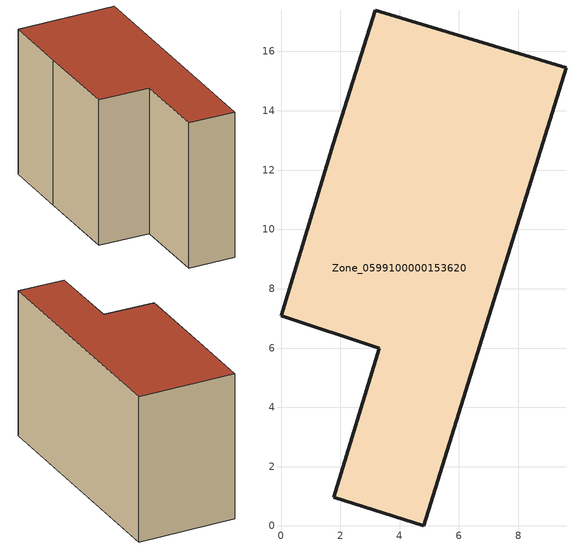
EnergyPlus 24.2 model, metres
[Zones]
Zone_0599100000153620
 floor ground (C_G): 0,7.1 1.77,12.89 3.17,17.4 9.61,15.45 4.82,0 1.78,0.96 3.32,6 z0
 wall outside (C_F): 1.77,12.89 0,7.1 3.32,6 1.78,0.96 4.82,0 9.61,15.45 3.17,17.4 1.77,12.89 z0:10.13
 roof outside (C_R): 4.82,0 9.61,15.45 3.17,17.4 1.77,12.89 0,7.1 3.32,6 1.78,0.96 z10.13
[BUILDING]
Pand.0599100000153620: North Axis=0; Terrain=City; Loads Convergence Tolerance Value=0.04; Temperature Convergence Tolerance Value=0.4; Solar Distribution=FullExterior; Maximum Number of Warmup Days=25; Minimum Number of Warmup Days=1
[Site:Location]
Rotterdam.The.Hague.AP_ZH_NLD Design_Conditions: Latitude=51.96; Longitude=4.45; Time Zone=1; Elevation=-4.5
[SITE:GROUNDTEMPERATURE:BUILDINGSURFACE]
18, 18, 18, 18, 18, 18, 18, 18, 18, 18, 18, 18
[MATERIAL] Thermal Absorptance=0.9; Solar Absorptance=0.7; Visible Absorptance=0.7
Name | Roughness | Thickness | Conductivity | Density | Specific Heat
G.TC.1946 | MediumSmooth | 0.15 | 1 | 540 | 1210
F.TC.1946 | Rough | 0.3 | 0.857143 | 1920 | 840
R.TC.1946 | MediumRough | 0.2 | 0.909091 | 1500 | 1000
[CONSTRUCTION]
C_G: G.TC.1946
C_F: F.TC.1946
C_R: R.TC.1946
[ZONE]
Zone_0599100000153620: Type=1; Multiplier=1; Ceiling Height=Autocalculate; Volume=Autocalculate; Floor Area=autocalculate; Part of Total Floor Area=Yes
[ZONEINFILTRATION:DESIGNFLOWRATE]
Infil_Zone_0599100000153620: Zone or ZoneList or Space or SpaceList=Zone_0599100000153620; Schedule=AlwaysOn; Design Flow Rate Calculation Method=Flow/Area; Flow Rate per Floor Area=0.003; Constant Term Coefficient=1; Temperature Term Coefficient=0; Velocity Term Coefficient=0; Velocity Squared Term Coefficient=0
[HVACTEMPLATE:ZONE:IDEALLOADSAIRSYSTEM]
Zone_0599100000153620: Maximum Heating Supply Air Temperature=50; Minimum Cooling Supply Air Temperature=13; Maximum Heating Supply Air Humidity Ratio=0.0156; Minimum Cooling Supply Air Humidity Ratio=0.0077; Heating Limit=NoLimit; Cooling Limit=NoLimit; Dehumidification Control Type=ConstantSensibleHeatRatio; Cooling Sensible Heat Ratio=0.7; Dehumidification Setpoint=60; Humidification Control Type=None; Humidification Setpoint=30; Outdoor Air Method=None; Outdoor Air Flow Rate per Person=0.00944; Outdoor Air Flow Rate per Zone Floor Area=0; Outdoor Air Flow Rate per Zone=0; Demand Controlled Ventilation Type=None; Outdoor Air Economizer Type=NoEconomizer; Heat Recovery Type=None; Sensible Heat Recovery Effectiveness=0.7; Latent Heat Recovery Effectiveness=0.65
[ZONECONTROL:THERMOSTAT]
ThermostatControl_Zone_0599100000153620: Zone or ZoneList=Zone_0599100000153620; Control Type Schedule=DualSetpointControlType; Control 1=Thermostat_Zone_0599100000153620; Temperature Difference Between Cutout And Setpoint=0
[THERMOSTATSETPOINT:DUALSETPOINT]
Thermostat_Zone_0599100000153620: Heating Setpoint Temperature Schedule=HeatingSetpoint_Zone_0599100000153620; Cooling Setpoint Temperature Schedule=CoolingSetpoint_Zone_0599100000153620
[SCHEDULE:COMPACT]
HeatingSetpoint_Zone_0599100000153620: Through: 12/31, For: AllDays, Until: 24:00, 21
CoolingSetpoint_Zone_0599100000153620: Through: 12/31, For: AllDays, Until: 24:00, 24
DualSetpointControlType: Through: 12/31, For: AllDays, Until: 24:00, 4
AlwaysOn: Through: 12/31, For: AllDays, Until: 24:00, 1
